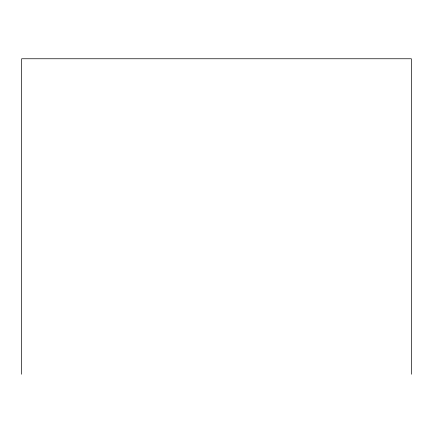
<?xml version="1.0" encoding="UTF-8"?>
<svg xmlns="http://www.w3.org/2000/svg" width="433" height="433" viewBox="0 0 433 433"><rect width="100%" height="100%" fill="white"/><g stroke="black" fill="none" stroke-linecap="round" stroke-linejoin="round"><path stroke-width="0.65" d="M411.35 374.242L411.35 58.758L21.65 58.758L21.65 374.242"/></g></svg>
